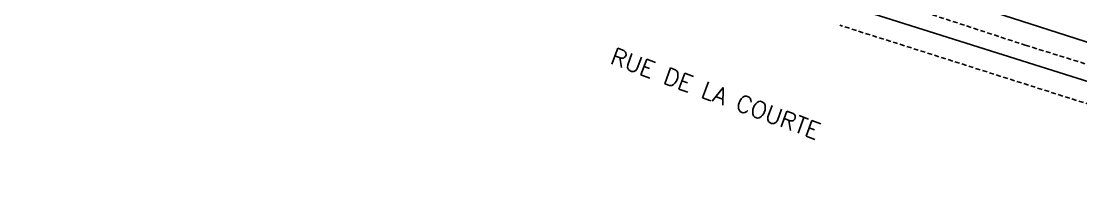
# Model space of a CAD drawing. Header units: millimetres. Extents: x 138000 to 139001, y 123000 to 124000.
# Drawn here: x 138334.1 to 138444.2, y 123211.5 to 123229.2 of the extents above; entities that cross this region are included whole.
import ezdxf

# ---------------------------------------------------------------- set-up
doc = ezdxf.new("R2010")
doc.units = ezdxf.units.MM
doc.linetypes.add('DASHED', pattern=[0.75, 0.5, -0.25])
for name, color, linetype in [('W0001', 6, 'DASHED'), ('W0008', 7, 'CONTINUOUS'), ('W0014', 7, 'CONTINUOUS'), ('W0112', 1, 'DASHED'), ('W0989', 7, 'CONTINUOUS')]:
    doc.layers.add(name, color=color, linetype=linetype)
doc.styles.get("Standard").update_dxf_attribs({"font": 'romans.shx', "width": 0.85})

msp = doc.modelspace()

# ---------------------------------------------------------------- linework, layer by layer
at = {"layer": 'W0001'}
msp.add_lwpolyline([(138326.44, 123282.11), (138340.56, 123273.18), (138368.48, 123257.18), (138392.08, 123244.07), (138410.97, 123235.7), (138438.44, 123226.73), (138462.34, 123219.3), (138486.04, 123211.5)], dxfattribs=at)
at = {"layer": 'W0008'}
msp.add_lwpolyline([(138453.02, 123224.43), (138445.55, 123226.82), (138438.08, 123229.2), (138430.63, 123231.63), (138423.42, 123233.95), (138416.24, 123236.31), (138409.14, 123238.91), (138401.5, 123242.14), (138393.97, 123245.65), (138386.53, 123249.34), (138377.11, 123254.36), (138367.85, 123259.68), (138358.66, 123265.13), (138350.39, 123270.16), (138342.19, 123275.31), (138333.99, 123280.46)], dxfattribs=at)
at = {"layer": 'W0014'}
msp.add_lwpolyline([(138335.8, 123273.36), (138339.99, 123270.9), (138344.18, 123268.44), (138348.39, 123266.01), (138354.88, 123262.37), (138361.4, 123258.8), (138367.92, 123255.22), (138375.3, 123251.01), (138382.67, 123246.79), (138390.15, 123242.8), (138394.94, 123240.42), (138399.77, 123238.12), (138404.68, 123236.01), (138409.76, 123234.15), (138414.9, 123232.47), (138415.63, 123232.24), (138452.19, 123220.66)], dxfattribs=at)
at = {"layer": 'W0112'}
msp.add_lwpolyline([(138450.21, 123218.95), (138419.19, 123228.79)], dxfattribs=at)

# ---------------------------------------------------------------- texts
at = {"layer": 'W0989'}
msp.add_text('RUE DE LA COURTE', height=1.75, rotation=339.6504, dxfattribs=at).set_placement((138395.22, 123224.86))

doc.saveas('drawing.dxf')
